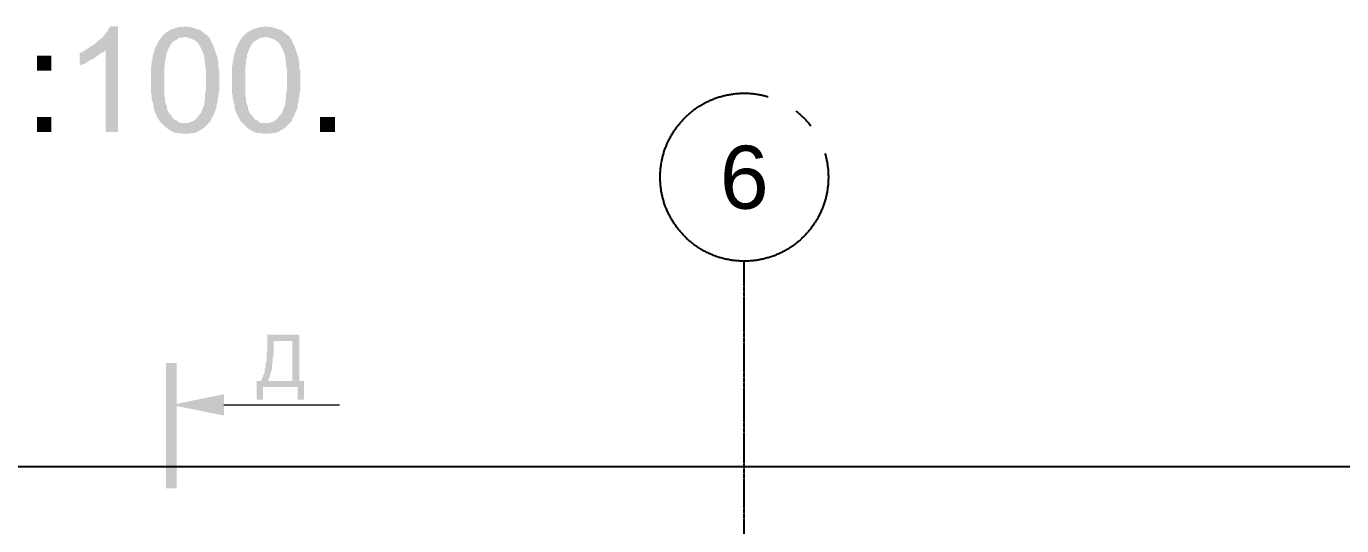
# Model space of a CAD drawing. Header units: millimetres. Extents: x -383313 to -161684, y -117025 to 99224.
# Drawn here: x -333930 to -327672, y 2165 to 4544 of the extents above; entities that cross this region are included whole.
import ezdxf

# ---------------------------------------------------------------- set-up
doc = ezdxf.new("R2010")
doc.units = ezdxf.units.MM
doc.header["$MEASUREMENT"] = 0
doc.linetypes.add('PS-GOST2.303 5', pattern=[24, 20, -1.5, 1, -1.5])
doc.layers.get('Defpoints').update_dxf_attribs({"color": 31})
for name, color, linetype in [('PDF_Geometry', 7, 'Continuous'), ('PDF_Solid Fills', 7, 'Continuous'), ('PS_Оси', 5, 'PS-GOST2.303 5')]:
    doc.layers.add(name, color=color, linetype=linetype)
doc.styles.add('PSTUDIO', font='arial.ttf')
doc.dimstyles.new('PS_TICK', dxfattribs={"dimscale": 100, "dimtxt": 2.5, "dimasz": 1, "dimexe": 2, "dimexo": 2, "dimgap": 1, "dimtad": 1, "dimdec": 0, "dimzin": 0, "dimdsep": 46, "dimtxsty": 'PSTUDIO', "dimblk": 'ARCHTICK', "dimcen": 2, "dimdle": 1.5, "dimse1": 1, "dimse2": 1, "dimadec": 0, "dimazin": 0, "dimtfac": 1, "dimtdec": 0, "dimtix": 1, "dimtmove": 1, "dimatfit": 3, "dimldrblk": 'ARCHTICK', "dimfxl": 1, "dimtolj": 1, "dimtzin": 0, "dimarcsym": 0})

# ---------------------------------------------------------------- blocks, each defined once
blk = doc.blocks.new('_ArchTick')
at = {"color": 0, "linetype": 'ByBlock', "const_width": 0.15}
blk.add_lwpolyline([(-0.5, -0.5), (0.5, 0.5)], dxfattribs=at)
blk = doc.blocks.new('*D312')
at = {"color": 0, "lineweight": -2, "ltscale": 100, "transparency": 16777216}
blk.add_line((-355164.1, 2447.8), (-320364.1, 2447.8), dxfattribs=at)
at = {"layer": 'Defpoints', "color": 0, "ltscale": 100, "transparency": 16777216}
for p in [(-320514.1, 2447.8), (-355014.1, 1121.5), (-320514.1, 1121.5)]:
    blk.add_point(p, dxfattribs=at)
at = {"color": 0, "lineweight": -2, "ltscale": 100, "transparency": 16777216, "xscale": 100, "yscale": 100, "zscale": 100, "rotation": 180}
blk.add_blockref('_ArchTick', (-355014.1, 2447.8), dxfattribs=at)
at = {"color": 0, "lineweight": -2, "ltscale": 100, "transparency": 16777216, "xscale": 100, "yscale": 100, "zscale": 100}
blk.add_blockref('_ArchTick', (-320514.1, 2447.8), dxfattribs=at)
at = {"color": 0, "ltscale": 100, "transparency": 16777216, "insert": (-337764.1, 2675.6), "char_height": 250, "attachment_point": 5, "style": 'PSTUDIO'}
blk.add_mtext('\\A1;34500', dxfattribs=at)
blk = doc.blocks.new('A$Cf5759c35')
at = {"layer": 'PDF_Solid Fills'}
for points in [[(24968, 22809.2), (24929.9, 22809.2), (24929.9, 22805), (24921.5, 22796.5), (24917.2, 22783.8), (24908.8, 22775.3), (24900.3, 22762.6), (24887.6, 22749.9), (24874.9, 22741.5), (24866.4, 22733), (24858, 22724.5), (24845.3, 22716.1), (24836.8, 22711.8), (24824.1, 22703.4), (24908.8, 22694.9), (24908.8, 22305.4), (24968, 22305.4)], [(25285.5, 22809.2), (25285.5, 22809.2), (25272.8, 22805), (25255.9, 22805), (25243.2, 22800.7), (25230.5, 22796.5), (25217.8, 22792.3), (25205.1, 22783.8), (25196.6, 22779.6), (25192.4, 22775.3), (25183.9, 22766.9), (25175.5, 22758.4), (25285.5, 22758.4), (25289.8, 22758.4), (25302.5, 22754.2), (25315.2, 22749.9), (25327.9, 22745.7), (25340.6, 22737.2), (25349, 22728.8), (25357.5, 22716.1), (25357.5, 22716.1), (25361.7, 22707.6), (25366, 22699.1), (25370.2, 22690.7), (25374.4, 22678), (25378.7, 22665.3), (25378.7, 22652.6), (25382.9, 22639.9), (25382.9, 22622.9), (25387.1, 22606), (25387.1, 22589.1), (25387.1, 22572.1), (25387.1, 22551), (25387.1, 22546.7), (25387.1, 22529.8), (25387.1, 22508.6), (25382.9, 22491.7), (25382.9, 22479), (25382.9, 22462.1), (25378.7, 22449.4), (25378.7, 22436.7), (25374.4, 22424), (25370.2, 22415.5), (25366, 22402.8), (25361.7, 22394.3), (25357.5, 22390.1), (25353.3, 22385.9), (25344.8, 22373.2), (25336.3, 22364.7), (25323.6, 22356.2), (25310.9, 22352), (25298.2, 22347.8), (25285.5, 22347.8), (25179.7, 22343.5), (25188.2, 22335.1), (25196.6, 22326.6), (25209.3, 22318.1), (25222, 22309.7), (25230.5, 22305.4), (25243.2, 22301.2), (25260.1, 22301.2), (25272.8, 22297), (25285.5, 22297), (25289.8, 22297), (25302.5, 22297), (25319.4, 22301.2), (25332.1, 22301.2), (25344.8, 22305.4), (25357.5, 22313.9), (25366, 22318.1), (25378.7, 22326.6), (25382.9, 22330.8), (25391.4, 22339.3), (25399.8, 22347.8), (25408.3, 22356.2), (25412.5, 22368.9), (25421, 22381.6), (25425.2, 22394.3), (25433.7, 22411.3), (25433.7, 22415.5), (25437.9, 22424), (25437.9, 22436.7), (25442.2, 22449.4), (25442.2, 22462.1), (25446.4, 22474.8), (25446.4, 22487.5), (25450.6, 22504.4), (25450.6, 22517.1), (25450.6, 22534), (25450.6, 22551), (25450.6, 22559.4), (25450.6, 22576.4), (25450.6, 22593.3), (25446.4, 22610.2), (25446.4, 22622.9), (25446.4, 22635.6), (25442.2, 22648.3), (25442.2, 22661), (25437.9, 22669.5), (25433.7, 22682.2), (25429.5, 22694.9), (25425.2, 22707.6), (25421, 22720.3), (25412.5, 22733), (25408.3, 22745.7), (25408.3, 22745.7), (25399.8, 22758.4), (25391.4, 22766.9), (25378.7, 22775.3), (25370.2, 22783.8), (25357.5, 22792.3), (25353.3, 22792.3), (25340.6, 22796.5), (25327.9, 22800.7), (25315.2, 22805), (25302.5, 22805)], [(25670.8, 22809.2), (25670.8, 22809.2), (25658.1, 22805), (25641.1, 22805), (25628.4, 22800.7), (25615.7, 22796.5), (25603, 22792.3), (25590.3, 22783.8), (25581.9, 22779.6), (25577.6, 22775.3), (25569.2, 22766.9), (25560.7, 22758.4), (25670.8, 22758.4), (25675, 22758.4), (25687.7, 22754.2), (25700.4, 22749.9), (25713.1, 22745.7), (25725.8, 22737.2), (25734.3, 22728.8), (25742.7, 22716.1), (25742.7, 22716.1), (25747, 22707.6), (25751.2, 22699.1), (25755.4, 22690.7), (25759.7, 22678), (25763.9, 22665.3), (25763.9, 22652.6), (25768.1, 22639.9), (25768.1, 22622.9), (25772.4, 22606), (25772.4, 22589.1), (25772.4, 22572.1), (25772.4, 22551), (25772.4, 22546.7), (25772.4, 22529.8), (25772.4, 22508.6), (25768.1, 22491.7), (25768.1, 22479), (25768.1, 22462.1), (25763.9, 22449.4), (25763.9, 22436.7), (25759.7, 22424), (25755.4, 22415.5), (25751.2, 22402.8), (25747, 22394.3), (25742.7, 22390.1), (25738.5, 22385.9), (25730, 22373.2), (25721.6, 22364.7), (25708.9, 22356.2), (25696.2, 22352), (25683.5, 22347.8), (25670.8, 22347.8), (25564.9, 22343.5), (25573.4, 22335.1), (25581.9, 22326.6), (25594.6, 22318.1), (25607.3, 22309.7), (25615.7, 22305.4), (25628.4, 22301.2), (25645.4, 22301.2), (25658.1, 22297), (25670.8, 22297), (25675, 22297), (25687.7, 22297), (25704.6, 22301.2), (25717.3, 22301.2), (25730, 22305.4), (25742.7, 22313.9), (25751.2, 22318.1), (25763.9, 22326.6), (25768.1, 22330.8), (25776.6, 22339.3), (25785.1, 22347.8), (25793.5, 22356.2), (25797.8, 22368.9), (25806.2, 22381.6), (25810.5, 22394.3), (25818.9, 22411.3), (25818.9, 22415.5), (25823.2, 22424), (25823.2, 22436.7), (25827.4, 22449.4), (25827.4, 22462.1), (25831.6, 22474.8), (25831.6, 22487.5), (25835.9, 22504.4), (25835.9, 22517.1), (25835.9, 22534), (25835.9, 22551), (25835.9, 22559.4), (25835.9, 22576.4), (25835.9, 22593.3), (25831.6, 22610.2), (25831.6, 22622.9), (25831.6, 22635.6), (25827.4, 22648.3), (25827.4, 22661), (25823.2, 22669.5), (25818.9, 22682.2), (25814.7, 22694.9), (25810.5, 22707.6), (25806.2, 22720.3), (25797.8, 22733), (25793.5, 22745.7), (25793.5, 22745.7), (25785.1, 22758.4), (25776.6, 22766.9), (25763.9, 22775.3), (25755.4, 22783.8), (25742.7, 22792.3), (25738.5, 22792.3), (25725.8, 22796.5), (25713.1, 22800.7), (25700.4, 22805), (25687.7, 22805)], [(25175.5, 22758.4), (25167, 22745.7), (25158.5, 22733), (25154.3, 22724.5), (25145.8, 22707.6), (25141.6, 22694.9), (25141.6, 22690.7), (25137.4, 22678), (25133.1, 22669.5), (25133.1, 22656.8), (25128.9, 22644.1), (25128.9, 22631.4), (25124.7, 22614.5), (25124.7, 22601.8), (25124.7, 22584.8), (25124.7, 22567.9), (25124.7, 22551), (25124.7, 22542.5), (25124.7, 22525.6), (25124.7, 22508.6), (25124.7, 22491.7), (25128.9, 22479), (25128.9, 22462.1), (25133.1, 22449.4), (25137.4, 22432.4), (25137.4, 22419.7), (25141.6, 22407), (25145.8, 22398.6), (25150.1, 22385.9), (25154.3, 22377.4), (25162.8, 22364.7), (25167, 22356.2), (25175.5, 22347.8), (25179.7, 22343.5), (25285.5, 22347.8), (25281.3, 22347.8), (25268.6, 22347.8), (25255.9, 22352), (25247.4, 22360.5), (25234.7, 22364.7), (25226.3, 22377.4), (25217.8, 22390.1), (25213.6, 22390.1), (25209.3, 22398.6), (25205.1, 22407), (25200.9, 22415.5), (25200.9, 22428.2), (25196.6, 22436.7), (25192.4, 22449.4), (25192.4, 22466.3), (25188.2, 22479), (25188.2, 22495.9), (25188.2, 22512.9), (25188.2, 22534), (25188.2, 22551), (25188.2, 22563.7), (25188.2, 22580.6), (25188.2, 22601.8), (25188.2, 22614.5), (25192.4, 22631.4), (25192.4, 22648.3), (25196.6, 22661), (25196.6, 22673.7), (25200.9, 22682.2), (25205.1, 22694.9), (25209.3, 22703.4), (25213.6, 22711.8), (25217.8, 22720.3), (25226.3, 22733), (25239, 22741.5), (25247.4, 22745.7), (25260.1, 22754.2), (25272.8, 22754.2), (25285.5, 22758.4)], [(25560.7, 22758.4), (25552.2, 22745.7), (25543.8, 22733), (25539.5, 22724.5), (25531.1, 22707.6), (25526.8, 22694.9), (25526.8, 22690.7), (25522.6, 22678), (25518.4, 22669.5), (25518.4, 22656.8), (25514.1, 22644.1), (25514.1, 22631.4), (25509.9, 22614.5), (25509.9, 22601.8), (25509.9, 22584.8), (25509.9, 22567.9), (25509.9, 22551), (25509.9, 22542.5), (25509.9, 22525.6), (25509.9, 22508.6), (25509.9, 22491.7), (25514.1, 22479), (25514.1, 22462.1), (25518.4, 22449.4), (25522.6, 22432.4), (25522.6, 22419.7), (25526.8, 22407), (25531.1, 22398.6), (25535.3, 22385.9), (25539.5, 22377.4), (25548, 22364.7), (25552.2, 22356.2), (25560.7, 22347.8), (25564.9, 22343.5), (25670.8, 22347.8), (25666.5, 22347.8), (25653.8, 22347.8), (25641.1, 22352), (25632.7, 22360.5), (25620, 22364.7), (25611.5, 22377.4), (25603, 22390.1), (25598.8, 22390.1), (25594.6, 22398.6), (25590.3, 22407), (25586.1, 22415.5), (25586.1, 22428.2), (25581.9, 22436.7), (25577.6, 22449.4), (25577.6, 22466.3), (25573.4, 22479), (25573.4, 22495.9), (25573.4, 22512.9), (25573.4, 22534), (25573.4, 22551), (25573.4, 22563.7), (25573.4, 22580.6), (25573.4, 22601.8), (25573.4, 22614.5), (25577.6, 22631.4), (25577.6, 22648.3), (25581.9, 22661), (25581.9, 22673.7), (25586.1, 22682.2), (25590.3, 22694.9), (25594.6, 22703.4), (25598.8, 22711.8), (25603, 22720.3), (25611.5, 22733), (25624.2, 22741.5), (25632.7, 22745.7), (25645.4, 22754.2), (25658.1, 22754.2), (25670.8, 22758.4)], [(24824.1, 22703.4), (24811.4, 22694.9), (24798.7, 22686.4), (24786, 22682.2), (24786, 22622.9), (24786, 22622.9), (24798.7, 22627.2), (24811.4, 22631.4), (24824.1, 22639.9), (24836.8, 22648.3), (24849.5, 22652.6), (24853.7, 22656.8), (24866.4, 22665.3), (24879.1, 22673.7), (24887.6, 22682.2), (24900.3, 22686.4), (24908.8, 22694.9)], [(25831.6, 21340.2), (25797.8, 21310.6), (25797.8, 21120.1), (25628.4, 21120.1), (25628.4, 21031.2), (25658.1, 21031.2), (25658.1, 21090.5), (25823.2, 21090.5), (25852.8, 21120.1), (25831.6, 21120.1)], [(25831.6, 21340.2), (25679.2, 21340.2), (25679.2, 21302.1), (25679.2, 21302.1), (25679.2, 21289.4), (25679.2, 21281), (25679.2, 21272.5), (25679.2, 21264), (25675, 21251.3), (25675, 21242.9), (25675, 21234.4), (25675, 21225.9), (25675, 21221.7), (25675, 21213.2), (25670.8, 21204.8), (25670.8, 21196.3), (25670.8, 21192.1), (25670.8, 21183.6), (25666.5, 21179.4), (25666.5, 21170.9), (25666.5, 21166.7), (25666.5, 21158.2), (25662.3, 21154), (25662.3, 21149.7), (25658.1, 21145.5), (25658.1, 21141.3), (25658.1, 21137), (25653.8, 21132.8), (25653.8, 21128.6), (25649.6, 21124.3), (25649.6, 21120.1), (25683.5, 21120.1), (25683.5, 21124.3), (25683.5, 21128.6), (25687.7, 21132.8), (25691.9, 21141.3), (25691.9, 21145.5), (25691.9, 21154), (25696.2, 21158.2), (25696.2, 21166.7), (25700.4, 21170.9), (25700.4, 21179.4), (25700.4, 21187.8), (25700.4, 21196.3), (25704.6, 21204.8), (25704.6, 21209), (25704.6, 21217.5), (25704.6, 21225.9), (25704.6, 21234.4), (25708.9, 21238.6), (25708.9, 21247.1), (25708.9, 21255.6), (25708.9, 21264), (25708.9, 21268.3), (25708.9, 21276.7), (25708.9, 21281), (25708.9, 21289.4), (25708.9, 21293.7), (25708.9, 21297.9), (25708.9, 21310.6), (25797.8, 21310.6)]]:
    blk.add_hatch(color=8, dxfattribs=at).paths.add_polyline_path(points)
at = {"layer": 'PDF_Geometry', "color": 8, "lineweight": 13}
blk.add_lwpolyline([(25471.8, 21005.8), (26022.1, 21005.8)], dxfattribs=at)
at = {"layer": 'PDF_Solid Fills', "color": 8, "lineweight": 35}
for points in [[(24650.5, 22597.5), (24650.5, 22669.5), (24582.8, 22597.5), (24582.8, 22669.5)], [(24650.5, 22305.4), (24650.5, 22377.4), (24582.8, 22305.4), (24582.8, 22377.4)], [(25929, 22305.4), (25929, 22377.4), (26001, 22305.4), (26001, 22377.4)]]:
    blk.add_solid(points, dxfattribs=at)
at = {"layer": 'PDF_Solid Fills', "color": 8, "lineweight": 13}
for points in [[(25247.4, 21204.8), (25196.6, 21204.8), (25247.4, 20607.9)], [(25196.6, 21204.8), (25247.4, 20607.9), (25196.6, 20607.9)], [(25852.8, 21120.1), (25823.2, 21090.5), (25852.8, 21031.2), (25823.2, 21031.2)], [(25222, 21005.8), (25471.8, 21056.6), (25471.8, 20955)]]:
    blk.add_solid(points, dxfattribs=at)

msp = doc.modelspace()

# ---------------------------------------------------------------- linework, layer by layer
at = {"layer": 'PS_Оси'}
msp.add_line((-330514.05882, 2825.4576), (-330514.05882, 3425.4576), dxfattribs=at)
msp.add_lwpolyline([(-330514.05882, -24012.91133), (-330514.05882, -23582.0977), (-330514.05882, -17582.0977), (-330514.05882, -11582.0977), (-330514.05882, -5582.0977), (-330514.05882, -582.3977), (-330514.05882, 2825.4576)], dxfattribs=at)
at = {"layer": 'PS_Оси', "color": 7, "ltscale": 100}
msp.add_circle((-330514.05882, 3825.4576), 400, dxfattribs=at)

# ---------------------------------------------------------------- block references
at = {"ltscale": 100}
msp.add_blockref('A$Cf5759c35', (-358461.97282, -18264.93104), dxfattribs=at)

# ---------------------------------------------------------------- texts
at = {"layer": 'PS_Оси', "color": 7, "ltscale": 100, "style": 'PSTUDIO'}
msp.add_text('6', height=300, dxfattribs=at).set_placement((-330630.60043, 3675.4576))

# ---------------------------------------------------------------- dimensions: what is measured, and where the dimension line sits
at = {"ltscale": 100}
dim = msp.add_linear_dim(base=(-320514.05882, 2447.84449), p1=(-355014.05882, 1121.52995), p2=(-320514.05882, 1121.52995), dimstyle='PS_TICK', dxfattribs=at)
dim.commit()
dim.dimension.update_dxf_attribs({"geometry": '*D312', "text_midpoint": (-337764.05882, 2675.57301)})

doc.saveas('drawing.dxf')
